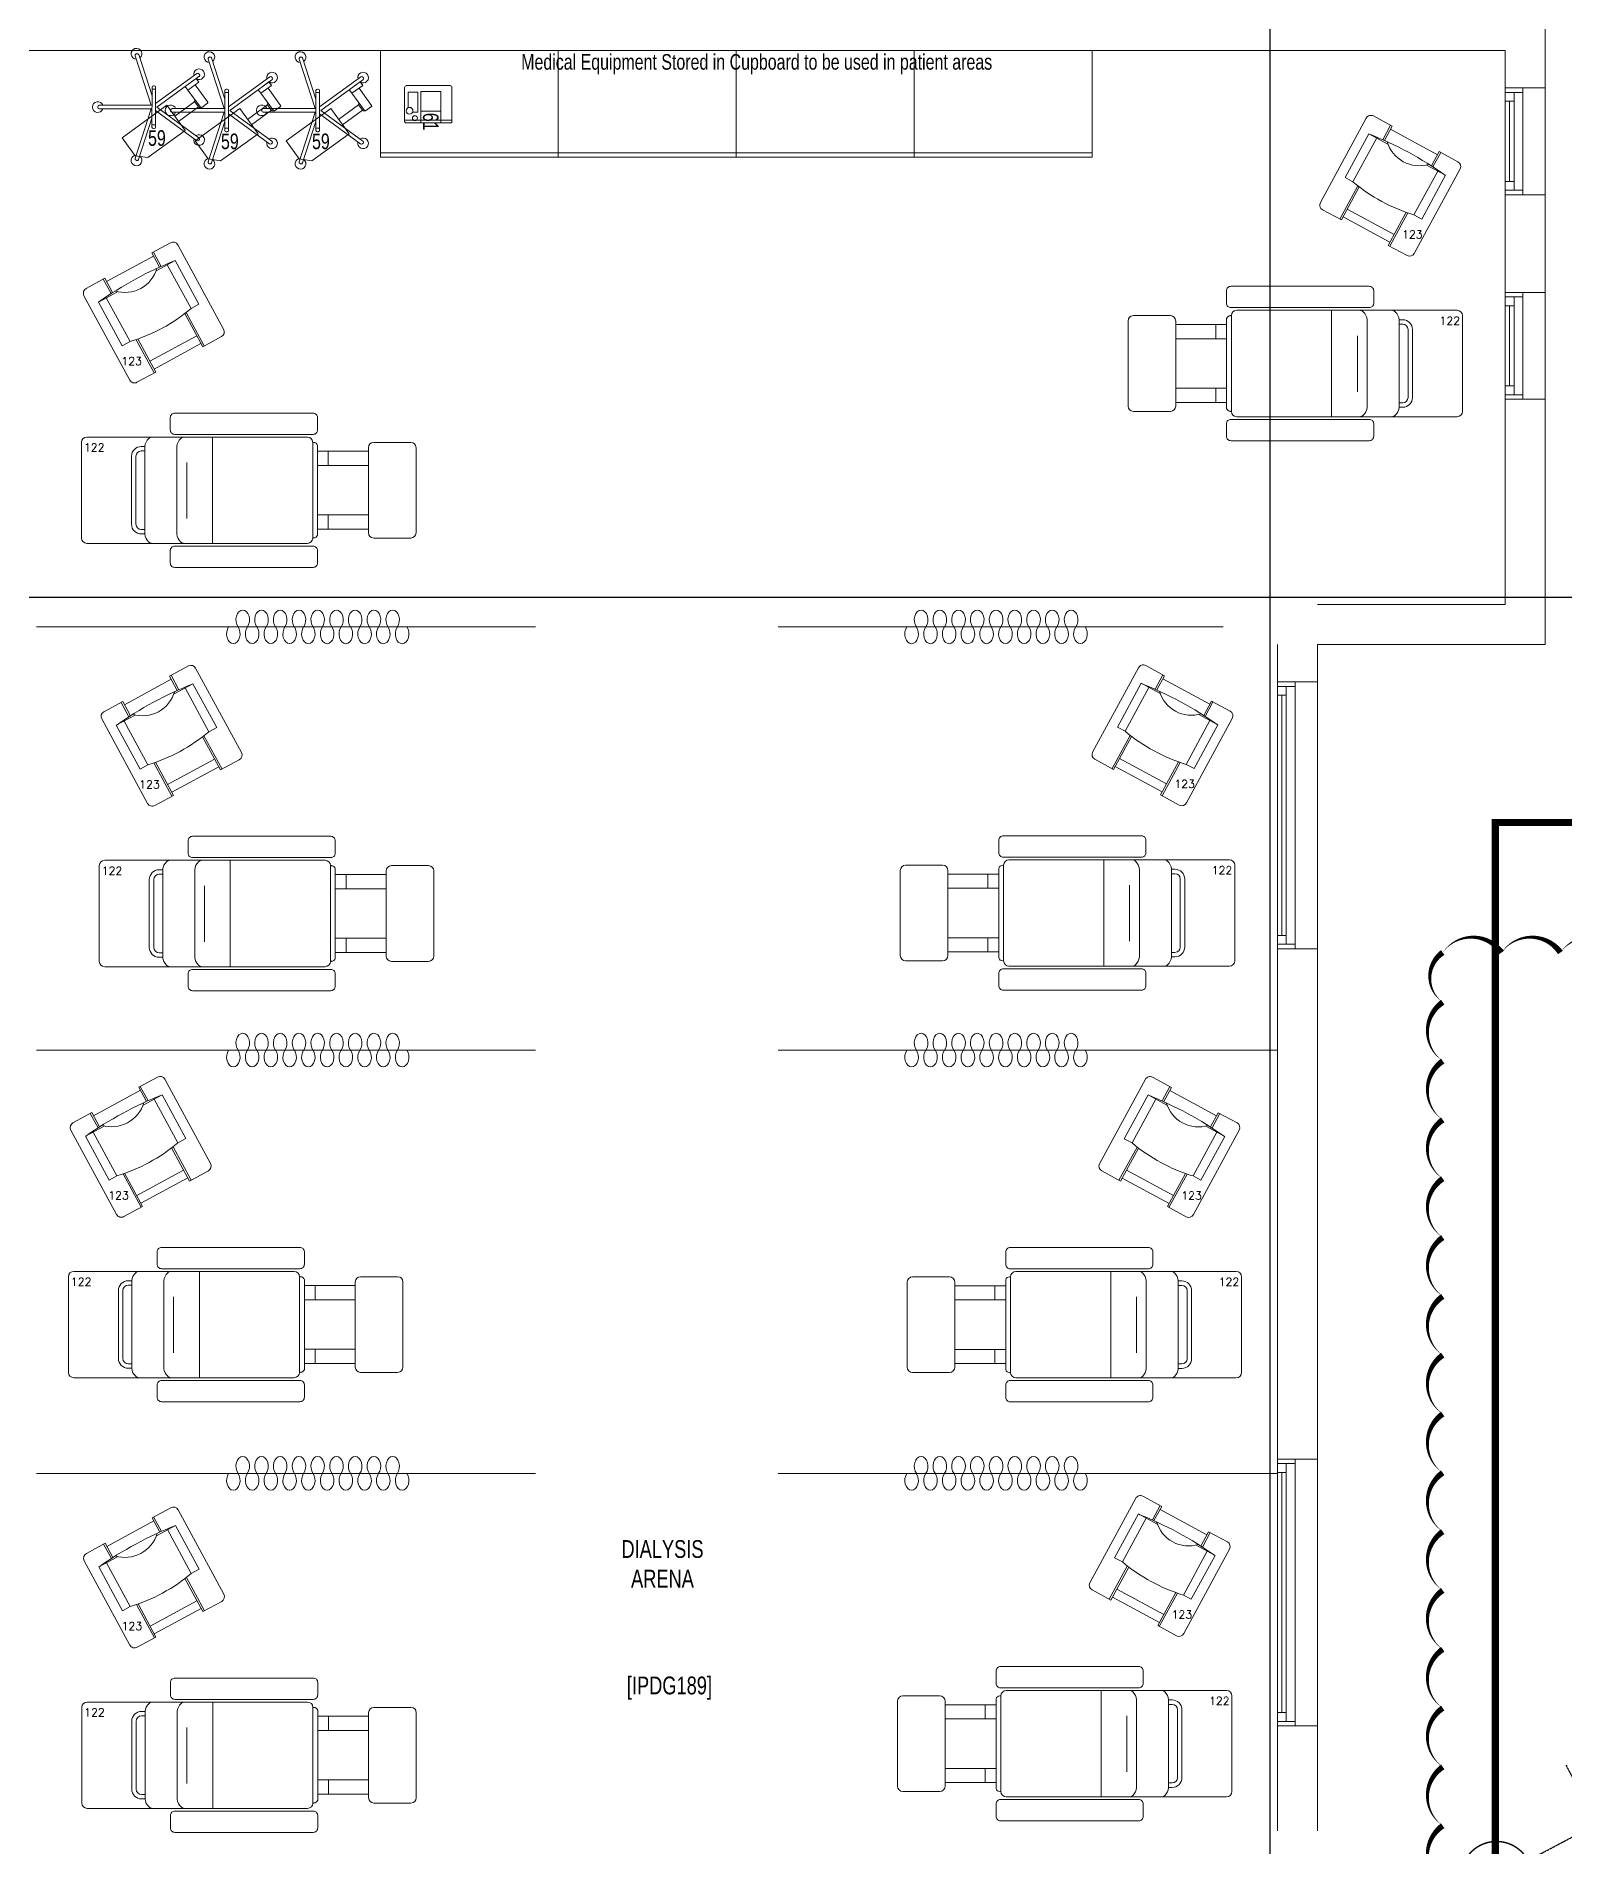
# Model space of a CAD drawing. Header units: metres. Extents: x -18745 to 220762, y -1579758 to -1356048.
# Drawn here: x 166778 to 175368, y -1440662 to -1430482 of the extents above; entities that cross this region are included whole.
import ezdxf

# ---------------------------------------------------------------- set-up
doc = ezdxf.new("R2010")
doc.units = ezdxf.units.M
for name, pattern in [('DASHDOTX2', [50.8, 25.4, -12.7, 0, -12.7]), ('DASHED2', [0.375, 0.25, -0.125]), ('PHANTOMX2', [5, 2.5, -0.5, 0.5, -0.5, 0.5, -0.5])]:
    doc.linetypes.add(name, pattern=pattern)
doc.layers.get('0').update_dxf_attribs({"lineweight": 0})
doc.layers.add('0E-PW-GRD', color=6, linetype='Continuous')
doc.layers.add('A-100 - Copy$0$axes', color=8, linetype='Continuous')
for name, color, linetype, lineweight in [('A-100 - Copy$0$72_EGR_BASE_TEXT', 8, 'Continuous', 0), ('A-100 - Copy$0$Aluminum', 8, 'Continuous', 0), ('A-100 - Copy$0$Medical Equipment and Furniture', 8, 'Continuous', 0), ('A-100 - Copy$0$Medical Equipment and Furniture1', 8, 'Continuous', 5), ('A-100 - Copy$0$Proj', 8, 'Continuous', 0), ('A-100 - Copy$0$Walls', 8, 'Continuous', 0), ('E-GRND', 94, 'DASHED2', 40)]:
    doc.layers.add(name, color=color, linetype=linetype, lineweight=lineweight)
doc.layers.add('REV 01', color=7, linetype='Continuous', lineweight=0, true_color=0xe41b4d)
doc.styles.add('A-100 - Copy$0$list_ghTextstyle', font='romans.shx', dxfattribs={"height": 0.25})
doc.styles.add('A-100 - Copy$0$X3G_ENTITY_257CFD', font='swisscl.ttf', dxfattribs={"height": 200})
doc.styles.add('A-100 - Copy$0$X3G_ENTITY_2587EA', font='swisscl.ttf', dxfattribs={"height": 200})

# ---------------------------------------------------------------- blocks, each defined once
blk = doc.blocks.new('GROUND-ROD1')
at = {"layer": 'E-GRND', "linetype": 'ByBlock', "lineweight": -2}
h = blk.add_hatch(color=256, dxfattribs=at)
edge = h.paths.add_edge_path(flags=0)
edge.add_arc((-6, 4), 76.2, 0, 180)
edge.add_arc((-6, 4), 76.2, 180, 360)
for p, q in [((-650, -373), (-650, 373)), ((-876, -237), (-876, 237)), ((-1097, -92), (-1097, 95)), ((-2, 0), (-650, 0))]:
    blk.add_line(p, q, dxfattribs=at)
at = {"layer": 'E-GRND', "const_width": 8}
blk.add_lwpolyline([(111, -159, -2.025962), (111, 159, -0.493593), (111, -159, 0.493593)], format="xyb", dxfattribs=at)
at = {"layer": 'E-GRND', "linetype": 'ByBlock', "lineweight": -2}
for start, end in [(360, 180), (180, 360)]:
    blk.add_arc((-6, 4), 76.2, start, end, dxfattribs=at)
blk = doc.blocks.new('A-100 - Copy$0$HF16786C-P')
for p, q in [((-0.299, 0.239), (-0.299, -0.239)), ((-0.269, 0.269), (-0.061, 0.269)), ((-0.031, 0.239), (-0.031, -0.239)), ((-0.031, 0.219), (0.255, 0.219)), ((0.194, 0.219), (0.194, 0.139)), ((0.277, 0.269), (0.282, 0.269)), ((0.282, -0.269), (0.282, 0.269)), ((0.312, 0.299), (1.003, 0.299)), ((0.328, 0.299), (0.312, 0.299)), ((0.845, 0.299), (0.845, -0.299)), ((1.003, 0.299), (1.183, 0.299)), ((1.045, 0.246), (1.045, -0.246)), ((1.183, 0.299), (1.551, 0.299)), ((1.225, 0.246), (1.225, -0.246)), ((1.225, 0.246), (1.245, 0.246)), ((1.225, 0.221), (1.245, 0.221)), ((1.581, 0.269), (1.581, -0.269)), ((-0.031, 0.139), (0.255, 0.139)), ((0.99, 0.156), (0.99, -0.159)), ((1.275, 0.191), (1.275, -0.191)), ((1.3, 0.191), (1.3, -0.191)), ((-0.031, -0.139), (0.255, -0.139)), ((0.194, -0.219), (0.194, -0.139)), ((-0.061, -0.269), (-0.269, -0.269)), ((-0.031, -0.219), (0.255, -0.219)), ((0.277, -0.269), (0.282, -0.269)), ((1.003, -0.299), (0.312, -0.299)), ((1.183, -0.299), (1.003, -0.299)), ((1.183, -0.299), (1.551, -0.299)), ((1.225, -0.221), (1.245, -0.221)), ((1.225, -0.246), (1.245, -0.246))]:
    blk.add_line(p, q)
for points in [[(1.082, 0.409), (1.082, 0.339, -0.414214), (1.057, 0.314), (0.28, 0.314, -0.414214), (0.255, 0.339), (0.255, 0.409, -0.414214), (0.28, 0.434), (1.057, 0.434, -0.414214)], [(1.082, -0.409), (1.082, -0.339, 0.414214), (1.057, -0.314), (0.28, -0.314, 0.414214), (0.255, -0.339), (0.255, -0.409, 0.414214), (0.28, -0.434), (1.057, -0.434, 0.414214)]]:
    blk.add_lwpolyline(points, format="xyb", close=True)
blk.add_lwpolyline([(0.255, 0.253), (0.255, -0.253)])
for centre, radius, start, end in [((-0.269, 0.239), 0.03, 90, 180), ((-0.061, 0.239), 0.03, 0, 90), ((0.276, 0.247), 0.0216, 86.9989, 165.784), ((0.312, 0.269), 0.03, 90, 180), ((1.003, 0.269), 0.03, 47.4408, 90), ((0.976, 0.24), 0.0694, 5.3127, 47.4408), ((1.183, 0.269), 0.03, 47.4408, 90), ((1.156, 0.24), 0.0694, 5.3127, 47.4408), ((1.245, 0.191), 0.055, 0, 90), ((1.245, 0.191), 0.03, 0, 90), ((1.551, 0.269), 0.03, 0, 90), ((1.245, -0.191), 0.03, 270, 0), ((1.245, -0.191), 0.055, 270, 0), ((-0.269, -0.239), 0.03, 180, 270), ((-0.061, -0.239), 0.03, 270, 0), ((0.276, -0.247), 0.0216, 194.216, 273.0011), ((0.312, -0.269), 0.03, 180, 270), ((1.003, -0.269), 0.03, 270, 312.5592), ((0.976, -0.24), 0.0694, 312.5592, 354.6873), ((1.183, -0.269), 0.03, 270, 312.5592), ((1.156, -0.24), 0.0694, 312.5592, 354.6873), ((1.551, -0.269), 0.03, 270, 0)]:
    blk.add_arc(centre, radius, start, end)
blk = doc.blocks.new('A-100 - Copy$0$F.44.66.83')
at = {"layer": 'A-100 - Copy$0$Medical Equipment and Furniture1', "xscale": -1000, "yscale": 1000, "zscale": 1000, "rotation": 270}
blk.add_blockref('A-100 - Copy$0$HF16786C-P', (77696, -14002), dxfattribs=at)
blk = doc.blocks.new('A-100 - Copy$0$ME11218-P')
at = {"layer": 'A-100 - Copy$0$Medical Equipment and Furniture1'}
for p, q in [((-0.015, 0.55), (-0.015, 0.01)), ((0.015, 0.58), (0.135, 0.58)), ((0.125, 0.58), (0.125, 0.488)), ((0.135, 0.58), (0.135, 0.489)), ((0.135, 0.56), (0.435, 0.56)), ((0.435, 0.58), (0.555, 0.58)), ((0.435, 0.58), (0.435, 0.489)), ((0.445, 0.58), (0.445, 0.488)), ((0.585, 0.55), (0.585, 0.01)), ((0.161, 0.48), (0.04, 0.48)), ((0.04, 0.48), (0.04, 0.2)), ((0.09, 0.48), (0.09, 0.2)), ((0.53, 0.48), (0.409, 0.48)), ((0.48, 0.2), (0.48, 0.48)), ((0.53, 0.2), (0.53, 0.48)), ((0.04, 0.2), (0.09, 0.2)), ((0.125, 0.193), (0.125, -0.02)), ((0.135, 0.192), (0.135, -0.02)), ((0.435, 0.192), (0.435, -0.02)), ((0.445, 0.193), (0.445, -0.02)), ((0.48, 0.2), (0.53, 0.2)), ((0.135, 0.05), (0.435, 0.05)), ((0.135, 0), (0.435, 0)), ((0.015, -0.02), (0.135, -0.02)), ((0.435, -0.02), (0.555, -0.02))]:
    blk.add_line(p, q, dxfattribs=at)
for centre, radius, start, end in [((0.015, 0.55), 0.03, 90, 180), ((0.555, 0.55), 0.03, 0, 90), ((0.285, -1.587), 2.081, 83.2387, 96.7613), ((0.285, 0.621), 0.187, 224.2027, 315.7973), ((0.285, 1.141), 0.961, 258.288, 281.712), ((0.015, 0.01), 0.03, 180, 270), ((0.555, 0.01), 0.03, 270, 0)]:
    blk.add_arc(centre, radius, start, end, dxfattribs=at)
blk = doc.blocks.new('A-100 - Copy$0$U.63.18.79')
at = {"layer": 'A-100 - Copy$0$Medical Equipment and Furniture1', "extrusion": (1.14575e-09, 6.21071e-10, -1), "xscale": 999.9999999999976, "yscale": 999.9999999999976, "zscale": -999.9999999999977, "rotation": 61.53915026862275}
blk.add_blockref('A-100 - Copy$0$ME11218-P', (-78585, -13211, 0), dxfattribs=at)
blk = doc.blocks.new('A-100 - Copy$0$CURTAIN')
for centre, start, end in [((-0.339, 0.04), 313.5684, 226.4316), ((-0.188, 0.04), 313.5684, 226.4316), ((-0.038, 0.04), 313.5684, 226.4316), ((0.038, -0.04), 133.5684, 46.4316), ((0.113, 0.04), 313.5684, 226.4316), ((0.188, -0.04), 133.5684, 46.4316), ((0.263, 0.04), 313.5684, 226.4316), ((0.339, -0.04), 133.5684, 46.4316), ((0.414, 0.04), 313.5684, 226.4316), ((0.489, -0.04), 133.5684, 46.4316), ((0.564, 0.04), 313.5684, 226.4316), ((0.64, -0.04), 133.5684, 46.4316), ((0.715, 0.04), 313.5684, 226.4316), ((0.79, -0.04), 133.5684, 46.4316), ((0.865, 0.04), 313.5684, 226.4316), ((0.941, -0.04), 133.5684, 46.4316), ((-0.414, -0.04), 133.5684, 46.4316), ((-0.263, -0.04), 133.5684, 46.4316), ((-0.113, -0.04), 133.5684, 46.4316)]:
    blk.add_arc(centre, 0.0546, start, end)
blk = doc.blocks.new('A-100 - Copy$0$CUPBOARD - GLASS TOP - LOCKABLE - 200x100x60')
at = {"layer": 'A-100 - Copy$0$Medical Equipment and Furniture1'}
blk.add_line((283.182, -205.007, 0), (284.182, -205.007, 0), dxfattribs=at)
at = {"layer": 'A-100 - Copy$0$Medical Equipment and Furniture1', "elevation": 0}
blk.add_lwpolyline([(284.182, -204.432), (283.182, -204.432), (283.182, -205.032), (284.182, -205.032)], close=True, dxfattribs=at)
blk = doc.blocks.new('A-100 - Copy$0$ME11129-P')
at = {"layer": 'A-100 - Copy$0$Medical Equipment and Furniture1'}
for p, q in [((0.257, 0.21), (0.009, 0.21)), ((0, 0.2), (0, 0.009)), ((0.267, 0.009), (0.267, 0.2)), ((0, 0.016), (0.267, 0.016)), ((0.009, 0), (0.257, 0))]:
    blk.add_line(p, q, dxfattribs=at)
for points in [[(0.062, 0.178), (0.175, 0.178), (0.175, 0.066), (0.062, 0.066)], [(0.062, 0.066), (0.175, 0.066), (0.175, 0), (0.062, 0)]]:
    blk.add_lwpolyline(points, close=True, dxfattribs=at)
blk.add_lwpolyline([(0.222, 0.06), (0.191, 0.06), (0.191, 0.173), (0.247, 0.173), (0.247, 0.086)], dxfattribs=at)
for centre, radius in [((0.208, 0.027), 0.0141), ((0.238, 0.069), 0.0188)]:
    blk.add_circle(centre, radius, dxfattribs=at)
for centre, start, end in [((0.009, 0.2), 90, 180), ((0.257, 0.2), 0, 90), ((0.009, 0.009), 180, 270), ((0.257, 0.009), 270, 0)]:
    blk.add_arc(centre, 0.00939, start, end, dxfattribs=at)
blk = doc.blocks.new('A-100 - Copy$0$HF12177-P')
for p, q in [((-0.02, -0.007), (-0.189, 0.225)), ((0, 0), (-0.172, 0.237)), ((0, 0), (0.172, 0.237)), ((0.02, -0.007), (0.189, 0.225)), ((-0.063, -0.027), (-0.295, -0.102)), ((-0.01, -0.031), (-0.289, -0.121)), ((-0.12, -0.015), (-0.12, -0.019)), ((-0.112, -0.007), (0.112, -0.007)), ((-0.112, -0.027), (0.112, -0.027)), ((-0.1, -0.007), (-0.1, -0.027)), ((-0.01, -0.031), (-0.01, -0.324)), ((0.01, -0.031), (0.01, -0.324)), ((0.01, -0.031), (0.289, -0.121)), ((0.063, -0.027), (0.295, -0.102)), ((0.1, -0.007), (0.1, -0.027)), ((0.12, -0.015), (0.12, -0.019))]:
    blk.add_line(p, q)
for centre, radius, start, end in [((-0.185, 0.238), 0.03, 325.4712, 286.5288), ((-0.182, 0.23), 0.008, 126.3733, 216), ((0, -0.017), 0.315, 125.6267, 126.3733), ((-0.179, 0.233), 0.008, 36, 125.6267), ((0.185, 0.238), 0.03, 253.4712, 214.5288), ((0.179, 0.233), 0.008, 54.3733, 144), ((0, -0.017), 0.315, 53.6267, 54.3733), ((0.182, 0.23), 0.008, 324, 53.6267), ((-0.3, -0.114), 0.03, 37.4712, 358.5288), ((-0.112, -0.015), 0.008, 90, 180), ((-0.112, -0.019), 0.008, 180, 270), ((0.112, -0.015), 0.008, 0, 90), ((0.112, -0.019), 0.008, 270, 0), ((0.3, -0.114), 0.03, 181.4712, 142.5288), ((-0.293, -0.11), 0.008, 108, 197.6267), ((0, -0.017), 0.315, 197.6267, 198.3733), ((-0.291, -0.114), 0.008, 198.3733, 288), ((0.291, -0.114), 0.008, 252, 341.6267), ((0.293, -0.11), 0.008, 342.3733, 72), ((0, -0.017), 0.315, 341.6267, 342.3733), ((0, -0.332), 0.03, 109.4712, 70.5288), ((-0.002, -0.324), 0.008, 180, 269.6267), ((0, -0.017), 0.315, 269.6267, 270.3733), ((0.002, -0.324), 0.008, 270.3733, 0)]:
    blk.add_arc(centre, radius, start, end)
blk = doc.blocks.new('A-100 - Copy$0$MONITOR ARM PLAN')
for p, q in [((0.025, -0.49375, 0), (0.025, -0.18375, 0)), ((0.025, -0.18375, 0), (0.2, -0.18375, 0)), ((0.2, -0.44375, 0), (0.2, -0.18375, 0)), ((0.025, -0.49375, 0), (0.15, -0.49375, 0)), ((0.2, -0.44375, 0), (0.15, -0.49375, 0))]:
    blk.add_line(p, q)
at = {"layer": 'A-100 - Copy$0$Medical Equipment and Furniture1'}
for p, q in [((0.025, 0.0375), (0, 0.0375)), ((0, 0.0375), (0, -0.0375)), ((0.025, 0.0375), (0.025, -0.0375)), ((0.145, 0.0125), (0.025, 0.0125)), ((0.15, 0.0075), (0.15, -0.0325)), ((0.025, -0.0375), (0, -0.0375)), ((0.025, -0.0375), (0.145, -0.0375)), ((0.09375, -0.0375), (0.09375, -0.04)), ((0.09875, -0.045), (0.13875, -0.045)), ((0.1, -0.045), (0.1, -0.18375)), ((0.1375, -0.045), (0.1375, -0.18375)), ((0.14375, -0.0375), (0.14375, -0.04))]:
    blk.add_line(p, q, dxfattribs=at)
for centre, start, end in [((0.145, 0.0075, 0), 0, 90), ((0.09875, -0.04), 180, 270), ((0.13875, -0.04), 270, 360), ((0.145, -0.0325), 270, 0)]:
    blk.add_arc(centre, 0.005, start, end, dxfattribs=at)
blk = doc.blocks.new('A-100 - Copy')
at = {"layer": 'A-100 - Copy$0$Aluminum'}
for p, q in [((175033.3, -1430772.7, 0), (175033.3, -1431372.7, 0)), ((175133.3, -1430797.7, 0), (175033.3, -1430797.7, 0)), ((175083.3, -1430797.7, 0), (175083.3, -1431347.7, 0)), ((175133.3, -1430772.7, 0), (175133.3, -1431372.7, 0)), ((175083.3, -1430847.7, 0), (175033.3, -1430847.7, 0)), ((175058.3, -1431297.7, 0), (175058.3, -1430847.7, 0)), ((175083.3, -1431297.7, 0), (175033.3, -1431297.7, 0)), ((175133.3, -1431347.7, 0), (175033.3, -1431347.7, 0)), ((175033.3, -1432522.7, 0), (175033.3, -1431922.7, 0)), ((175133.3, -1432522.7, 0), (175133.3, -1431922.7, 0)), ((175133.3, -1431947.7, 0), (175033.3, -1431947.7, 0)), ((175083.3, -1431997.7, 0), (175033.3, -1431997.7, 0)), ((175058.3, -1431997.7, 0), (175058.3, -1432447.7, 0)), ((175083.3, -1432497.7, 0), (175083.3, -1431947.7, 0)), ((175083.3, -1432447.7, 0), (175033.3, -1432447.7, 0)), ((175133.3, -1432497.7, 0), (175033.3, -1432497.7, 0)), ((173753.3, -1434112.7, 0), (173753.3, -1435612.7, 0)), ((173853.3, -1434137.7, 0), (173753.3, -1434137.7, 0)), ((173803.3, -1434137.7, 0), (173803.3, -1435587.7, 0)), ((173853.3, -1434112.7, 0), (173853.3, -1435612.7, 0)), ((173803.3, -1434187.7, 0), (173753.3, -1434187.7, 0)), ((173778.3, -1435537.7, 0), (173778.3, -1434187.7, 0)), ((173803.3, -1435537.7, 0), (173753.3, -1435537.7, 0)), ((173853.3, -1435587.7, 0), (173753.3, -1435587.7, 0)), ((173753.3, -1439982.7, 0), (173753.3, -1438482.7, 0)), ((173853.3, -1438507.7, 0), (173753.3, -1438507.7, 0)), ((173803.3, -1439957.7, 0), (173803.3, -1438507.7, 0)), ((173853.3, -1439982.7, 0), (173853.3, -1438482.7, 0)), ((173803.3, -1438557.7, 0), (173753.3, -1438557.7, 0)), ((173778.3, -1438557.7, 0), (173778.3, -1439907.7, 0)), ((173803.3, -1439907.7, 0), (173753.3, -1439907.7, 0)), ((173853.3, -1439957.7, 0), (173753.3, -1439957.7, 0))]:
    blk.add_line(p, q, dxfattribs=at)
at = {"layer": 'A-100 - Copy$0$axes'}
for p, q in [((173713.3, -1477303.3, 0), (173713.3, -1391762.7, 0)), ((178940.3, -1433637.7, 2.4), (96147.6, -1433637.7, 2.4))]:
    blk.add_line(p, q, dxfattribs=at)
at = {"layer": 'A-100 - Copy$0$Medical Equipment and Furniture'}
for p, q in [((175033.3, -1433677.7, 0), (175033.3, -1433077.7, 0)), ((169583.3, -1433802.7, 0), (166778.3, -1433802.7, 0)), ((170948.3, -1433802.7, 0), (173448.3, -1433802.7, 0)), ((169583.3, -1436182.7, 0), (166778.3, -1436182.7, 0)), ((170948.3, -1436182.7, 0), (173753.3, -1436182.7, 0)), ((169583.3, -1438562.7, 0), (166778.3, -1438562.7, 0)), ((170948.3, -1438562.7, 0), (173753.3, -1438562.7, 0))]:
    blk.add_line(p, q, dxfattribs=at)
at = {"layer": 'A-100 - Copy$0$Proj'}
for p, q in [((175258.3, -1431372.7, 0), (175258.3, -1430772.7, 0)), ((175258.3, -1431922.7, 0), (175258.3, -1432522.7, 0)), ((173978.3, -1435612.7, 0), (173978.3, -1434112.7, 0)), ((173978.3, -1438482.7, 0), (173978.3, -1439982.7, 0))]:
    blk.add_line(p, q, dxfattribs=at)
at = {"layer": 'A-100 - Copy$0$Walls'}
for p, q in [((175258.3, -1430772.7, 0), (175258.3, -1429582.7, 0)), ((161957.3, -1430562.7, 0), (175033.3, -1430562.7, 0)), ((175033.3, -1430562.7, 0), (175033.3, -1430772.7, 0)), ((175033.3, -1430772.7, 0), (175258.3, -1430772.7, 0)), ((175033.3, -1431372.7, 0), (175033.3, -1431922.7, 0)), ((175033.3, -1431372.7, 0), (175258.3, -1431372.7, 0)), ((175258.3, -1431922.7, 0), (175258.3, -1431372.7, 0)), ((175033.3, -1431922.7, 0), (175258.3, -1431922.7, 0)), ((175033.3, -1433677.7, 0), (175033.3, -1432522.7, 0)), ((175033.3, -1432522.7, 0), (175258.3, -1432522.7, 0)), ((175258.3, -1433902.7, 0), (175258.3, -1432522.7, 0)), ((173978.3, -1433677.7, 0), (175033.3, -1433677.7, 0)), ((173753.3, -1434112.7, 0), (173753.3, -1433902.7, 0)), ((173978.3, -1434112.7, 0), (173978.3, -1433902.7, 0)), ((173978.3, -1433902.7, 0), (175258.3, -1433902.7, 0)), ((173978.3, -1434112.7, 0), (173753.3, -1434112.7, 0)), ((173753.3, -1438482.7, 0), (173753.3, -1435612.7, 0)), ((173753.3, -1435612.7, 0), (173978.3, -1435612.7, 0)), ((173978.3, -1438482.7, 0), (173978.3, -1435612.7, 0)), ((173753.3, -1438482.7, 0), (173978.3, -1438482.7, 0)), ((173753.3, -1440572.7, 0), (173753.3, -1439982.7, 0)), ((173978.3, -1439982.7, 0), (173753.3, -1439982.7, 0)), ((173978.3, -1440572.7, 0), (173978.3, -1439982.7, 0))]:
    blk.add_line(p, q, dxfattribs=at)
at = {"layer": 'A-100 - Copy$0$Medical Equipment and Furniture', "extrusion": (-1.92689e-13, -1.39405e-12, -1), "xscale": -1000.000000000001, "yscale": 1000.000000000001, "zscale": -1000.000000000001, "rotation": 90.01496832471715}
for p in [(-167455.3, -1430880.2, 0), (-167865, -1430898.9, 0), (-168376.8, -1430898.9, 0)]:
    blk.add_blockref('A-100 - Copy$0$HF12177-P', p, dxfattribs=at)
at = {"layer": 'A-100 - Copy$0$Medical Equipment and Furniture', "yscale": 1000, "zscale": 1000}
for name, p, xscale in [('A-100 - Copy$0$CUPBOARD - GLASS TOP - LOCKABLE - 200x100x60', (452893.6, -1226130.3, 0), -1000), ('A-100 - Copy$0$CUPBOARD - GLASS TOP - LOCKABLE - 200x100x60', (453893.6, -1226130.3, 0), -1000), ('A-100 - Copy$0$CUPBOARD - GLASS TOP - LOCKABLE - 200x100x60', (454893.6, -1226130.3, 0), -1000), ('A-100 - Copy$0$CUPBOARD - GLASS TOP - LOCKABLE - 200x100x60', (455893.6, -1226130.3, 0), -1000), ('A-100 - Copy$0$HF16786C-P', (173212.6, -1432322, 0), 1000), ('A-100 - Copy$0$HF16786C-P', (171932.6, -1435412, 0), 1000)]:
    blk.add_blockref(name, p, dxfattribs=dict(at, xscale=xscale))
at = {"layer": 'A-100 - Copy$0$Medical Equipment and Furniture', "xscale": 1000, "yscale": 1000, "zscale": 1000, "rotation": 305.9850316752795}
for p in [(167645.9, -1430741.9, 0), (168055.5, -1430760.5, 0), (168567.3, -1430760.5, 0)]:
    blk.add_blockref('A-100 - Copy$0$MONITOR ARM PLAN', p, dxfattribs=at)
at = {"layer": 'A-100 - Copy$0$Medical Equipment and Furniture', "ltscale": 5000, "extrusion": (-8.55145e-16, 4.19218e-15, -1), "xscale": 1000, "yscale": 1000, "zscale": 1000, "rotation": 0.0001912999290208983}
blk.add_blockref('A-100 - Copy$0$ME11129-P', (-169114.1, -1430969.6, 2.4), dxfattribs=at)
at = {"layer": 'A-100 - Copy$0$Medical Equipment and Furniture', "xscale": -1, "rotation": 270}
for name, p in [('A-100 - Copy$0$U.63.18.79', (187214.4, -1510018, 0)), ('A-100 - Copy$0$U.63.18.79', (185934.4, -1513108, 0)), ('A-100 - Copy$0$U.63.18.79', (185973.3, -1515422.7, 0)), ('A-100 - Copy$0$F.44.66.83', (185973.3, -1515422.7, 0)), ('A-100 - Copy$0$U.63.18.79', (185918.9, -1517778.8, 0)), ('A-100 - Copy$0$F.44.66.83', (185918.9, -1517778.8, 0))]:
    blk.add_blockref(name, p, dxfattribs=at)
at = {"layer": 'A-100 - Copy$0$Medical Equipment and Furniture', "rotation": 90}
for name, p in [('A-100 - Copy$0$U.63.18.79', (154611.3, -1510730.6, 0)), ('A-100 - Copy$0$F.44.66.83', (154611.3, -1510730.6, 0)), ('A-100 - Copy$0$U.63.18.79', (154711.3, -1513110.6, 0)), ('A-100 - Copy$0$F.44.66.83', (154711.3, -1513110.6, 0)), ('A-100 - Copy$0$U.63.18.79', (154537.6, -1515421.9, 0)), ('A-100 - Copy$0$F.44.66.83', (154537.6, -1515421.9, 0)), ('A-100 - Copy$0$U.63.18.79', (154612.6, -1517843.4, 0)), ('A-100 - Copy$0$F.44.66.83', (154612.6, -1517843.4, 0))]:
    blk.add_blockref(name, p, dxfattribs=at)
at = {"layer": 'A-100 - Copy$0$Medical Equipment and Furniture', "extrusion": (6.38299e-11, 1.26698e-09, -1), "xscale": -699.9999999767327, "yscale": 1000, "zscale": 1000, "rotation": 0.01407011184905826}
for p in [(-168175.3, -1433802.7, 0), (-168175.3, -1436182.7, 0), (-168175.3, -1438562.7, 0)]:
    blk.add_blockref('A-100 - Copy$0$CURTAIN', p, dxfattribs=at)
at = {"layer": 'A-100 - Copy$0$Medical Equipment and Furniture', "extrusion": (-6.38299e-11, 1.26698e-09, -1), "xscale": 699.9999999767327, "yscale": 1000, "zscale": 1000, "rotation": 359.9859298881509}
for p in [(-172356.3, -1433802.7, 0), (-172356.3, -1436182.7, 0), (-172356.3, -1438562.7, 0)]:
    blk.add_blockref('A-100 - Copy$0$CURTAIN', p, dxfattribs=at)
at = {"layer": 'A-100 - Copy$0$72_EGR_BASE_TEXT', "char_height": 100, "attachment_point": 2, "style": 'A-100 - Copy$0$X3G_ENTITY_2587EA'}
for s, insert in [('DIALYSIS^M^JARENA', (170297.2, -1438938.1)), ('[IPDG189]', (170336.4, -1439705.3))]:
    blk.add_mtext(s, dxfattribs=dict(at, insert=insert))
at = {"layer": 'A-100 - Copy$0$Medical Equipment and Furniture', "insert": (170826.7, -1430582.2, 0), "char_height": 87.473, "width": 3260.537, "attachment_point": 2, "style": 'A-100 - Copy$0$X3G_ENTITY_257CFD'}
blk.add_mtext('Medical Equipment Stored in Cupboard to be used in patient areas', dxfattribs=at)
at = {"layer": 'A-100 - Copy$0$Medical Equipment and Furniture', "insert": (169038.8, -1430962.3, 0), "char_height": 87.47, "attachment_point": 2, "rotation": 270, "style": 'A-100 - Copy$0$X3G_ENTITY_257CFD'}
blk.add_mtext('61', dxfattribs=at)
at = {"layer": 'A-100 - Copy$0$Medical Equipment and Furniture', "attachment_point": 2}
for s, insert, char_height, style in [('59', (167456, -1431010.4, 0), 87.47, 'A-100 - Copy$0$X3G_ENTITY_257CFD'), ('59', (167865.7, -1431029.1, 0), 87.47, 'A-100 - Copy$0$X3G_ENTITY_257CFD'), ('59', (168377.5, -1431029.1, 0), 87.47, 'A-100 - Copy$0$X3G_ENTITY_257CFD'), ('123', (174511.8, -1431573.7, 0), 45, 'A-100 - Copy$0$list_ghTextstyle'), ('122', (174722.1, -1432058.9, 0), 45, 'A-100 - Copy$0$list_ghTextstyle'), ('123', (167313.9, -1432286.3, 0), 45, 'A-100 - Copy$0$list_ghTextstyle'), ('122', (167103.6, -1432771.5, 0), 45, 'A-100 - Copy$0$list_ghTextstyle'), ('123', (167413.9, -1434666.3, 0), 45, 'A-100 - Copy$0$list_ghTextstyle'), ('123', (173231.8, -1434663.7, 0), 45, 'A-100 - Copy$0$list_ghTextstyle'), ('122', (167203.6, -1435151.5, 0), 45, 'A-100 - Copy$0$list_ghTextstyle'), ('122', (173442.1, -1435148.9, 0), 45, 'A-100 - Copy$0$list_ghTextstyle'), ('123', (167240.2, -1436977.5, 0), 45, 'A-100 - Copy$0$list_ghTextstyle'), ('123', (173270.6, -1436978.4, 0), 45, 'A-100 - Copy$0$list_ghTextstyle'), ('122', (167030, -1437462.8, 0), 45, 'A-100 - Copy$0$list_ghTextstyle'), ('122', (173480.9, -1437463.6, 0), 45, 'A-100 - Copy$0$list_ghTextstyle'), ('123', (173216.3, -1439334.4, 0), 45, 'A-100 - Copy$0$list_ghTextstyle'), ('123', (167315.2, -1439399.1, 0), 45, 'A-100 - Copy$0$list_ghTextstyle'), ('122', (173426.6, -1439819.7, 0), 45, 'A-100 - Copy$0$list_ghTextstyle'), ('122', (167105, -1439884.3, 0), 45, 'A-100 - Copy$0$list_ghTextstyle')]:
    blk.add_mtext(s, dxfattribs=dict(at, insert=insert, char_height=char_height, style=style))

msp = doc.modelspace()

# ---------------------------------------------------------------- linework, layer by layer
at = {"layer": '0E-PW-GRD', "linetype": 'DASHDOTX2', "ltscale": 10, "const_width": 40, "elevation": 0}
msp.add_lwpolyline([(145625.6, -1394572.7), (167779.4, -1394572.7), (167779.4, -1395822.7), (174978.3, -1395822.7), (174978.3, -1403237.7), (176258.3, -1403237.7), (176258.3, -1434902.7), (174978.3, -1434902.7), (174978.3, -1448023.8), (174978.3, -1453972.7), (210878.3, -1453972.7), (210878.3, -1470902.7), (174978.3, -1470902.7), (174978.3, -1477822.7), (158048.3, -1477822.7)], dxfattribs=at)

# ---------------------------------------------------------------- block references
at = {"layer": '0E-PW-GRD', "color": 141, "linetype": 'PHANTOMX2', "rotation": 207.8290360578499}
msp.add_blockref('GROUND-ROD1', (174974.9, -1440837.7, 2.4), dxfattribs=at)

# ---------------------------------------------------------------- next in the draw order: block references
msp.add_blockref('A-100 - Copy', (0, 0))

# ---------------------------------------------------------------- next in the draw order: linework, layer by layer
at = {"layer": 'REV 01', "elevation": -2.4}
msp.add_lwpolyline([(174682.3, -1440874.8, 0, 33.1, -0.5205671), (174682.3, -1440544, 0, 33.1, -0.5205671), (174682.3, -1440213.2, 0, 33.1, -0.5205671), (174682.3, -1439882.5, 0, 33.1, -0.5205671), (174682.3, -1439551.7, 0, 33.1, -0.5205671), (174682.3, -1439220.9, 0, 33.1, -0.5205671), (174682.3, -1438890.2, 0, 33.1, -0.5205671), (174682.3, -1438559.4, 0, 33.1, -0.5205671), (174682.3, -1438228.7, 0, 33.1, -0.5205671), (174682.3, -1437897.9, 0, 33.1, -0.5205671), (174682.3, -1437567.1, 0, 33.1, -0.5205671), (174682.3, -1437236.4, 0, 33.1, -0.5205671), (174682.3, -1436905.6, 0, 33.1, -0.5205671), (174682.3, -1436574.8, 0, 33.1, -0.5205671), (174682.3, -1436244.1, 0, 33.1, -0.5205671), (174682.3, -1435913.3, 0, 33.1, -0.5205671), (174682.3, -1435633.9, 0, 33.1, -0.5205671), (175013.1, -1435633.9, 0, 33.1, -0.5205671), (175343.9, -1435633.9, 0, 33.1, -0.5205671), (175674.6, -1435633.9, 0, 33.1, -0.5205671)], format="xyseb", dxfattribs=at)

doc.saveas('drawing.dxf')
